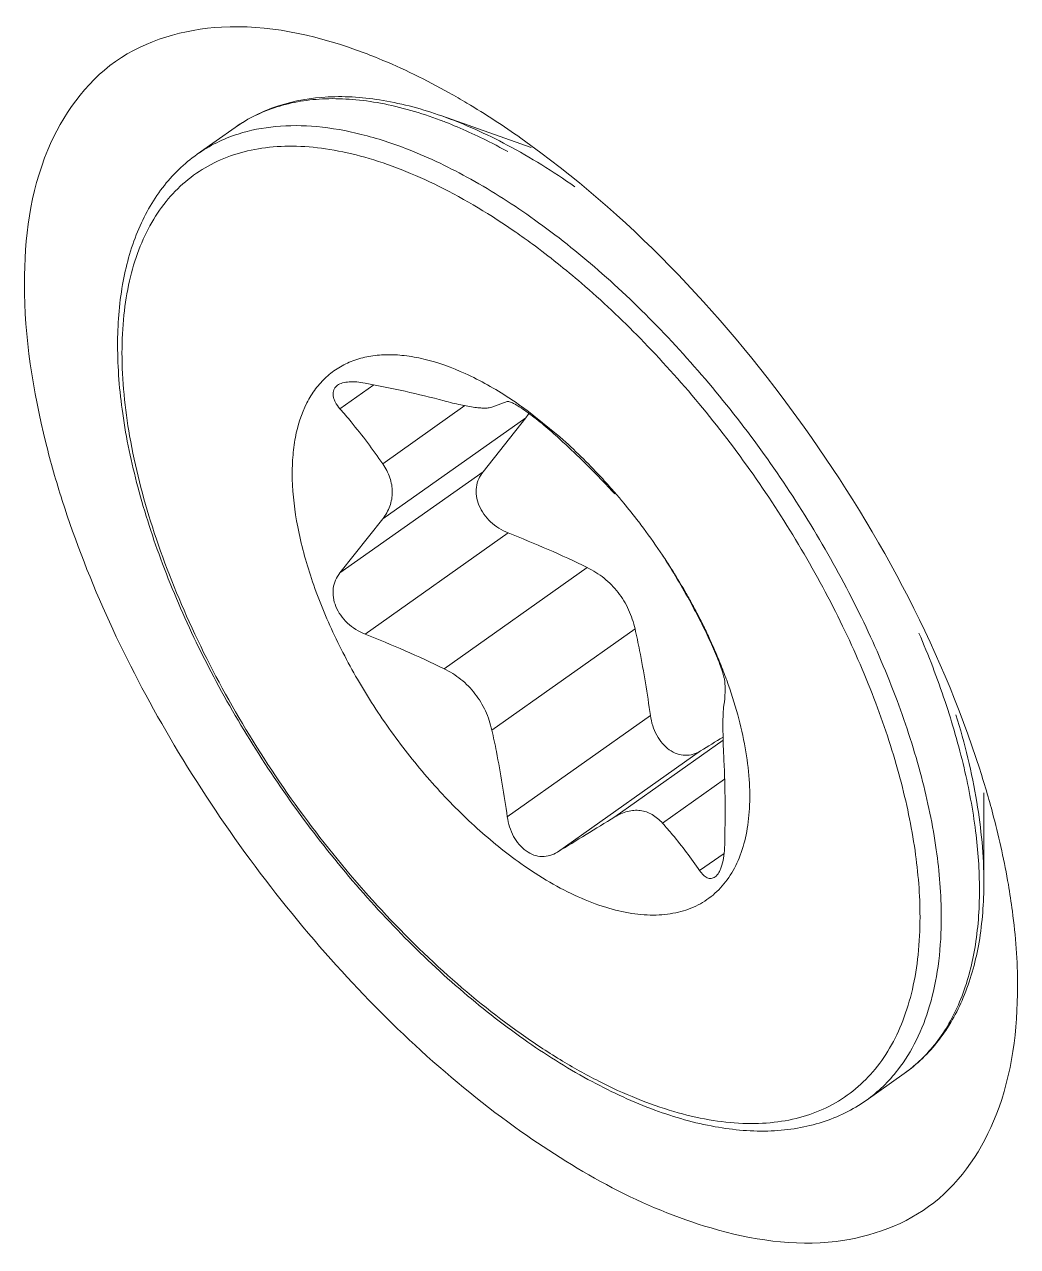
# Model space of a CAD drawing. Header units: millimetres. Extents: x 1177 to 2514, y 93 to 1038.
# Drawn here: x 2219.45 to 2224.9, y 793.53 to 800.23 of the extents above; entities that cross this region are included whole.
import ezdxf

# ---------------------------------------------------------------- set-up
doc = ezdxf.new("R2010")
doc.units = ezdxf.units.MM
doc.header["$LTSCALE"] = 0.1
doc.layers.get('0').update_dxf_attribs({"lineweight": 13})

msp = doc.modelspace()

# ---------------------------------------------------------------- linework, layer by layer
for p, q in [((2222.2297, 799.5566), (2221.7398, 799.7298)), ((2222.2297, 799.5566), (2221.7398, 799.7298)), ((2220.3986, 799.5194), (2220.6077, 799.6673)), ((2220.3986, 799.5194), (2220.6077, 799.6673)), ((2221.3671, 798.2556), (2221.1816, 798.1245)), ((2221.3671, 798.2556), (2221.1816, 798.1245)), ((2222.0988, 798.1642), (2222.0144, 798.1337)), ((2222.0988, 798.1642), (2222.0144, 798.1337)), ((2221.4158, 797.8226), (2221.8668, 798.1415)), ((2221.4158, 797.8226), (2221.8668, 798.1415)), ((2222.3786, 797.9775), (2222.2057, 798.1162)), ((2222.3786, 797.9775), (2222.2057, 798.1162)), ((2222.2006, 798.075), (2221.4158, 797.5201)), ((2222.2006, 798.075), (2221.4158, 797.5201)), ((2222.2006, 798.075), (2221.9664, 797.7791)), ((2222.2006, 798.075), (2221.9664, 797.7791)), ((2221.1816, 797.2242), (2221.9664, 797.7791)), ((2221.1816, 797.2242), (2221.9664, 797.7791)), ((2221.4158, 797.5201), (2221.1816, 797.2242)), ((2221.4158, 797.5201), (2221.1816, 797.2242)), ((2222.1038, 797.4439), (2221.3191, 796.889)), ((2222.1038, 797.4439), (2221.3191, 796.889)), ((2221.7525, 796.6988), (2222.5373, 797.2538)), ((2221.7525, 796.6988), (2222.5373, 797.2538)), ((2222.7992, 796.9173), (2222.0144, 796.3624)), ((2222.7992, 796.9173), (2222.0144, 796.3624)), ((2222.0988, 795.8875), (2222.8836, 796.4424)), ((2222.0988, 795.8875), (2222.8836, 796.4424)), ((2222.6878, 795.8862), (2223.2824, 796.3066)), ((2222.6878, 795.8862), (2223.2824, 796.3066)), ((2223.1584, 796.2481), (2222.3736, 795.6932)), ((2223.1584, 796.2481), (2222.3736, 795.6932)), ((2223.2903, 796.093), (2222.9498, 795.8522)), ((2223.2903, 796.093), (2222.9498, 795.8522)), ((2224.7117, 795.527), (2224.7117, 796.0193)), ((2224.7117, 795.527), (2224.7117, 796.0193)), ((2223.1533, 795.592), (2223.287, 795.6865)), ((2223.1533, 795.592), (2223.287, 795.6865)), ((2224.0662, 794.3326), (2224.2754, 794.4805)), ((2224.0662, 794.3326), (2224.2754, 794.4805))]:
    msp.add_line(p, q)
for centre, radius, start, end in [((2220.9042, 797.494), 2.3623, 68.7676, 69.50024), ((2220.9042, 797.494), 2.3623, 68.7676, 69.50024), ((2219.1394, 794.9047), 5.1578, 44.33724, 49.26342), ((2219.1394, 794.9047), 5.1578, 44.33724, 49.26342), ((2220.8884, 796.3212), 2.2264, 54.72969, 56.78791), ((2220.8884, 796.3212), 2.2264, 54.72969, 56.78791), ((2220.825, 796.2313), 2.3364, 53.77693, 54.73251), ((2220.825, 796.2313), 2.3364, 53.77693, 54.73251), ((2221.9699, 798.2509), 0.2901, 322.66885, 328.49543), ((2221.9699, 798.2509), 0.2901, 322.66885, 328.49543), ((2220.5113, 795.8369), 2.8406, 48.17323, 48.90154), ((2220.5113, 795.8369), 2.8406, 48.17323, 48.90154), ((2220.0873, 795.4167), 3.438, 39.6176, 40.76571), ((2220.0873, 795.4167), 3.438, 39.6176, 40.76571), ((2220.0377, 795.3758), 3.5023, 37.45492, 39.61448), ((2220.0377, 795.3758), 3.5023, 37.45492, 39.61448), ((2220.0215, 795.3633), 3.5228, 36.72752, 37.45589), ((2220.0215, 795.3633), 3.5228, 36.72752, 37.45589), ((2220.0033, 795.3498), 3.5454, 33.7779, 36.7266), ((2220.0033, 795.3498), 3.5454, 33.7779, 36.7266), ((2220.0201, 795.3609), 3.5253, 32.4194, 33.77958), ((2220.0201, 795.3609), 3.5253, 32.4194, 33.77958), ((2220.0774, 795.3969), 3.4577, 30.01626, 32.42506), ((2220.0774, 795.3969), 3.4577, 30.01626, 32.42506), ((2220.1348, 795.4301), 3.3913, 28.78759, 30.01566), ((2220.1348, 795.4301), 3.3913, 28.78759, 30.01566), ((2220.2241, 795.4788), 3.2896, 26.94291, 28.79418), ((2220.2241, 795.4788), 3.2896, 26.94291, 28.79418), ((2220.2992, 795.517), 3.2054, 26.19395, 26.94096), ((2220.2992, 795.517), 3.2054, 26.19395, 26.94096), ((2220.3778, 795.5554), 3.1179, 24.7155, 26.19873), ((2220.3778, 795.5554), 3.1179, 24.7155, 26.19873), ((2220.5185, 795.6192), 2.9634, 22.33544, 24.7326), ((2220.5185, 795.6192), 2.9634, 22.33544, 24.7326), ((2220.701, 795.6936), 2.7663, 20.21579, 22.34684), ((2220.701, 795.6936), 2.7663, 20.21579, 22.34684), ((2220.7908, 795.727), 2.6705, 19.90223, 20.20955), ((2220.7908, 795.727), 2.6705, 19.90223, 20.20955), ((2258.3073, 739.4562), 66.789, 121.628923, 121.753712), ((2258.3073, 739.4562), 66.789, 121.628923, 121.753712), ((2219.7665, 794.5726), 5.1686, 16.18093, 17.74244), ((2219.7665, 794.5726), 5.1686, 16.18093, 17.74244), ((2249.9876, 751.0969), 52.4534, 121.36299, 121.76583), ((2249.9876, 751.0969), 52.4534, 121.36299, 121.76583), ((2222.4642, 795.4857), 2.2233, 359.4516, 0.00093), ((2222.4642, 795.4857), 2.2233, 359.4516, 0.00093), ((2222.5052, 795.527), 2.2064, 359.4516, 0.00093), ((2222.5052, 795.527), 2.2064, 359.4516, 0.00093), ((2222.2657, 795.3378), 2.2126, 359.18782, 0.00203), ((2222.2657, 795.3378), 2.2126, 359.18782, 0.00203)]:
    msp.add_arc(centre, radius, start, end)
for points, knots in [([(2219.4517, 798.8097), (2219.4517, 799.0579), (2219.5072, 799.5187), (2219.9097, 800.0869), (2220.5795, 800.2771), (2221.0324, 800.1759), (2221.2666, 800.093)], [0, 0, 0, 0, 0.27468, 0.500051, 0.725168, 1, 1, 1, 1]), ([(2219.4517, 798.8097), (2219.4517, 799.0579), (2219.5072, 799.5187), (2219.9097, 800.0869), (2220.5795, 800.2771), (2221.0324, 800.1759), (2221.2666, 800.093)], [0, 0, 0, 0, 0.27468, 0.500051, 0.725168, 1, 1, 1, 1]), ([(2221.2666, 800.093), (2221.3089, 800.078), (2221.485, 800.0107), (2221.6547, 799.9271), (2221.7799, 799.8569)], [0, 0, 0, 0, 0.238233, 1, 1, 1, 1]), ([(2221.2666, 800.093), (2221.3089, 800.078), (2221.485, 800.0107), (2221.6547, 799.9271), (2221.7799, 799.8569)], [0, 0, 0, 0, 0.238233, 1, 1, 1, 1]), ([(2220.6077, 799.6673), (2220.6435, 799.6926), (2220.7196, 799.738), (2220.8873, 799.8063), (2221.1244, 799.8463), (2221.4297, 799.8231), (2221.6351, 799.7668), (2221.7398, 799.7298)], [0, 0, 0, 0, 0.11172, 0.224764, 0.460277, 0.716637, 1, 1, 1, 1]), ([(2220.6077, 799.6673), (2220.6435, 799.6926), (2220.7196, 799.738), (2220.8873, 799.8063), (2221.1244, 799.8463), (2221.4297, 799.8231), (2221.6351, 799.7668), (2221.7398, 799.7298)], [0, 0, 0, 0, 0.11172, 0.224764, 0.460277, 0.716637, 1, 1, 1, 1]), ([(2221.7799, 799.8569), (2221.8128, 799.8385), (2221.9474, 799.7605), (2222.0777, 799.6752), (2222.1738, 799.6072)], [0, 0, 0, 0, 0.242797, 1, 1, 1, 1]), ([(2221.7799, 799.8569), (2221.8128, 799.8385), (2221.9474, 799.7605), (2222.0777, 799.6752), (2222.1738, 799.6072)], [0, 0, 0, 0, 0.242797, 1, 1, 1, 1]), ([(2221.7315, 799.7067), (2221.6253, 799.7464), (2221.4656, 799.7934), (2221.2531, 799.8227), (2221.1055, 799.8269), (2220.9661, 799.8136), (2220.8357, 799.783), (2220.7153, 799.735), (2220.642, 799.6915), (2220.6077, 799.6673)], [0, 0, 0, 0, 0.290876, 0.424091, 0.549759, 0.66878, 0.782404, 0.892197, 1, 1, 1, 1]), ([(2221.7315, 799.7067), (2221.6253, 799.7464), (2221.4656, 799.7934), (2221.2531, 799.8227), (2221.1055, 799.8269), (2220.9661, 799.8136), (2220.8357, 799.783), (2220.7153, 799.735), (2220.642, 799.6915), (2220.6077, 799.6673)], [0, 0, 0, 0, 0.290876, 0.424091, 0.549759, 0.66878, 0.782404, 0.892197, 1, 1, 1, 1]), ([(2221.7398, 799.7298), (2221.8634, 799.6861), (2222.1157, 799.5714), (2222.3502, 799.4248), (2222.4689, 799.3417)], [0, 0, 0, 0, 0.474941, 1, 1, 1, 1]), ([(2221.7398, 799.7298), (2221.8634, 799.6861), (2222.1157, 799.5714), (2222.3502, 799.4248), (2222.4689, 799.3417)], [0, 0, 0, 0, 0.474941, 1, 1, 1, 1]), ([(2220.6231, 799.6306), (2220.6895, 799.6518), (2220.8332, 799.6796), (2221.062, 799.6771), (2221.3073, 799.6329), (2221.4722, 799.5787), (2221.5564, 799.5458)], [0, 0, 0, 0, 0.218999, 0.456051, 0.715639, 1, 1, 1, 1]), ([(2220.6231, 799.6306), (2220.6895, 799.6518), (2220.8332, 799.6796), (2221.062, 799.6771), (2221.3073, 799.6329), (2221.4722, 799.5787), (2221.5564, 799.5458)], [0, 0, 0, 0, 0.218999, 0.456051, 0.715639, 1, 1, 1, 1]), ([(2222.1018, 799.5342), (2222.0732, 799.5501), (2221.9619, 799.6095), (2221.8468, 799.6621), (2221.7597, 799.6959)], [0, 0, 0, 0, 0.259433, 1, 1, 1, 1]), ([(2222.1018, 799.5342), (2222.0732, 799.5501), (2221.9619, 799.6095), (2221.8468, 799.6621), (2221.7597, 799.6959)], [0, 0, 0, 0, 0.259433, 1, 1, 1, 1]), ([(2219.9864, 798.4316), (2219.9864, 798.5001), (2219.9926, 798.6325), (2220.0228, 798.8221), (2220.0736, 798.9938), (2220.1447, 799.1459), (2220.2356, 799.2769), (2220.3456, 799.3851), (2220.4736, 799.4689), (2220.6178, 799.5276), (2220.7765, 799.5605), (2220.948, 799.5676), (2221.1306, 799.5492), (2221.3226, 799.5056), (2221.5225, 799.4374), (2221.8051, 799.3107), (2222.0105, 799.186), (2222.1453, 799.0925)], [0, 0, 0, 0, 0.068691, 0.13262, 0.192075, 0.247668, 0.300282, 0.351078, 0.401416, 0.45271, 0.506263, 0.563146, 0.624139, 0.689741, 0.760191, 0.835521, 1, 1, 1, 1]), ([(2219.9864, 798.4316), (2219.9864, 798.5001), (2219.9926, 798.6325), (2220.0228, 798.8221), (2220.0736, 798.9938), (2220.1447, 799.1459), (2220.2356, 799.2769), (2220.3456, 799.3851), (2220.4736, 799.4689), (2220.6178, 799.5276), (2220.7765, 799.5605), (2220.948, 799.5676), (2221.1306, 799.5492), (2221.3226, 799.5056), (2221.5225, 799.4374), (2221.8051, 799.3107), (2222.0105, 799.186), (2222.1453, 799.0925)], [0, 0, 0, 0, 0.068691, 0.13262, 0.192075, 0.247668, 0.300282, 0.351078, 0.401416, 0.45271, 0.506263, 0.563146, 0.624139, 0.689741, 0.760191, 0.835521, 1, 1, 1, 1]), ([(2220.3986, 799.5194), (2220.4325, 799.5433), (2220.5048, 799.5864), (2220.5829, 799.6177), (2220.6231, 799.6306)], [0, 0, 0, 0, 0.49553, 1, 1, 1, 1]), ([(2220.3986, 799.5194), (2220.4325, 799.5433), (2220.5048, 799.5864), (2220.5829, 799.6177), (2220.6231, 799.6306)], [0, 0, 0, 0, 0.49553, 1, 1, 1, 1]), ([(2222.1738, 799.6072), (2222.7592, 799.1934), (2223.7691, 798.1275), (2224.4683, 796.8385), (2224.6893, 796.1477)], [0, 0, 0, 0, 0.497077, 1, 1, 1, 1]), ([(2222.1738, 799.6072), (2222.7592, 799.1934), (2223.7691, 798.1275), (2224.4683, 796.8385), (2224.6893, 796.1477)], [0, 0, 0, 0, 0.497077, 1, 1, 1, 1]), ([(2219.9623, 798.4728), (2219.9623, 798.584), (2219.9777, 798.7963), (2220.0575, 799.0919), (2220.1743, 799.3022), (2220.2946, 799.4375), (2220.3628, 799.4941), (2220.3986, 799.5194)], [0, 0, 0, 0, 0.283363, 0.539723, 0.775236, 0.88828, 1, 1, 1, 1]), ([(2219.9623, 798.4728), (2219.9623, 798.584), (2219.9777, 798.7963), (2220.0575, 799.0919), (2220.1743, 799.3022), (2220.2946, 799.4375), (2220.3628, 799.4941), (2220.3986, 799.5194)], [0, 0, 0, 0, 0.283363, 0.539723, 0.775236, 0.88828, 1, 1, 1, 1]), ([(2221.5564, 799.5458), (2221.6739, 799.4998), (2221.9127, 799.3842), (2222.1357, 799.241), (2222.2482, 799.1607)], [0, 0, 0, 0, 0.477167, 1, 1, 1, 1]), ([(2221.5564, 799.5458), (2221.6739, 799.4998), (2221.9127, 799.3842), (2222.1357, 799.241), (2222.2482, 799.1607)], [0, 0, 0, 0, 0.477167, 1, 1, 1, 1]), ([(2222.2482, 799.1607), (2222.3692, 799.0743), (2222.6085, 798.8834), (2222.8296, 798.6718), (2222.9384, 798.5588)], [0, 0, 0, 0, 0.486555, 1, 1, 1, 1]), ([(2222.2482, 799.1607), (2222.3692, 799.0743), (2222.6085, 798.8834), (2222.8296, 798.6718), (2222.9384, 798.5588)], [0, 0, 0, 0, 0.486555, 1, 1, 1, 1]), ([(2222.1453, 799.0925), (2222.1757, 799.0714), (2222.2993, 798.9829), (2222.4181, 798.8878), (2222.5053, 798.8128)], [0, 0, 0, 0, 0.243457, 1, 1, 1, 1]), ([(2222.1453, 799.0925), (2222.1757, 799.0714), (2222.2993, 798.9829), (2222.4181, 798.8878), (2222.5053, 798.8128)], [0, 0, 0, 0, 0.243457, 1, 1, 1, 1]), ([(2219.6588, 797.6218), (2219.6254, 797.7259), (2219.515, 798.113), (2219.4517, 798.5163), (2219.4517, 798.8097)], [0, 0, 0, 0, 0.271553, 1, 1, 1, 1]), ([(2219.6588, 797.6218), (2219.6254, 797.7259), (2219.515, 798.113), (2219.4517, 798.5163), (2219.4517, 798.8097)], [0, 0, 0, 0, 0.271553, 1, 1, 1, 1]), ([(2222.8285, 798.5094), (2222.9404, 798.3952), (2223.1564, 798.1549), (2223.4513, 797.7687), (2223.7148, 797.3608), (2223.9405, 796.9413), (2224.1228, 796.5205), (2224.2572, 796.1086), (2224.3405, 795.7157), (2224.3616, 795.4596), (2224.3616, 795.3379)], [0, 0, 0, 0, 0.133301, 0.269057, 0.404732, 0.537791, 0.665818, 0.786638, 0.898451, 1, 1, 1, 1]), ([(2222.8285, 798.5094), (2222.9404, 798.3952), (2223.1564, 798.1549), (2223.4513, 797.7687), (2223.7148, 797.3608), (2223.9405, 796.9413), (2224.1228, 796.5205), (2224.2572, 796.1086), (2224.3405, 795.7157), (2224.3616, 795.4596), (2224.3616, 795.3379)], [0, 0, 0, 0, 0.133301, 0.269057, 0.404732, 0.537791, 0.665818, 0.786638, 0.898451, 1, 1, 1, 1]), ([(2222.9384, 798.5588), (2223.0511, 798.4418), (2223.2686, 798.1961), (2223.5652, 797.8024), (2223.83, 797.3877), (2224.0564, 796.962), (2224.2391, 796.5355), (2224.3738, 796.1183), (2224.4572, 795.7205), (2224.4783, 795.4612), (2224.4783, 795.3378)], [0, 0, 0, 0, 0.13373, 0.269667, 0.405332, 0.538258, 0.666097, 0.786739, 0.898442, 1, 1, 1, 1]), ([(2222.9384, 798.5588), (2223.0511, 798.4418), (2223.2686, 798.1961), (2223.5652, 797.8024), (2223.83, 797.3877), (2224.0564, 796.962), (2224.2391, 796.5355), (2224.3738, 796.1183), (2224.4572, 795.7205), (2224.4783, 795.4612), (2224.4783, 795.3378)], [0, 0, 0, 0, 0.13373, 0.269667, 0.405332, 0.538258, 0.666097, 0.786739, 0.898442, 1, 1, 1, 1]), ([(2224.0662, 794.3326), (2224.0297, 794.3068), (2223.9521, 794.2606), (2223.8252, 794.2095), (2223.6888, 794.1768), (2223.4917, 794.1568), (2223.2251, 794.1798), (2222.8938, 794.2749), (2222.5494, 794.4337), (2222.1987, 794.6519), (2221.8492, 794.9244), (2221.5085, 795.2446), (2221.1849, 795.605), (2220.8859, 795.9968), (2220.6187, 796.4107), (2220.39, 796.8365), (2220.2051, 797.2642), (2220.0686, 797.6837), (2219.9837, 798.0853), (2219.9623, 798.3476), (2219.9623, 798.4728)], [0, 0, 0, 0, 0.020397, 0.041045, 0.062241, 0.084226, 0.131243, 0.183331, 0.240923, 0.303859, 0.371524, 0.44298, 0.517062, 0.592464, 0.667813, 0.74174, 0.812946, 0.880281, 0.942827, 1, 1, 1, 1]), ([(2224.0662, 794.3326), (2224.0297, 794.3068), (2223.9521, 794.2606), (2223.8252, 794.2095), (2223.6888, 794.1768), (2223.4917, 794.1568), (2223.2251, 794.1798), (2222.8938, 794.2749), (2222.5494, 794.4337), (2222.1987, 794.6519), (2221.8492, 794.9244), (2221.5085, 795.2446), (2221.1849, 795.605), (2220.8859, 795.9968), (2220.6187, 796.4107), (2220.39, 796.8365), (2220.2051, 797.2642), (2220.0686, 797.6837), (2219.9837, 798.0853), (2219.9623, 798.3476), (2219.9623, 798.4728)], [0, 0, 0, 0, 0.020397, 0.041045, 0.062241, 0.084226, 0.131243, 0.183331, 0.240923, 0.303859, 0.371524, 0.44298, 0.517062, 0.592464, 0.667813, 0.74174, 0.812946, 0.880281, 0.942827, 1, 1, 1, 1]), ([(2224.3616, 795.3379), (2224.3616, 795.2688), (2224.3553, 795.1354), (2224.3246, 794.9444), (2224.273, 794.7716), (2224.2007, 794.6187), (2224.1083, 794.4875), (2223.9965, 794.3795), (2223.8665, 794.2962), (2223.72, 794.2387), (2223.5589, 794.2074), (2223.385, 794.2023), (2223.2, 794.2232), (2223.0055, 794.2696), (2222.8032, 794.341), (2222.5952, 794.4367), (2222.3831, 794.5558), (2222.0914, 794.7484), (2221.7315, 795.0412), (2221.3251, 795.4538), (2220.9503, 795.92), (2220.6212, 796.4223), (2220.3501, 796.9417), (2220.1472, 797.4589), (2220.0198, 797.9545), (2219.9864, 798.2788), (2219.9864, 798.4316)], [0, 0, 0, 0, 0.027667, 0.0534, 0.077319, 0.099676, 0.120837, 0.141282, 0.16157, 0.182278, 0.203938, 0.226978, 0.25171, 0.278327, 0.306919, 0.33749, 0.369975, 0.404252, 0.477438, 0.555347, 0.635866, 0.716701, 0.795531, 0.87018, 0.938782, 1, 1, 1, 1]), ([(2224.3616, 795.3379), (2224.3616, 795.2688), (2224.3553, 795.1354), (2224.3246, 794.9444), (2224.273, 794.7716), (2224.2007, 794.6187), (2224.1083, 794.4875), (2223.9965, 794.3795), (2223.8665, 794.2962), (2223.72, 794.2387), (2223.5589, 794.2074), (2223.385, 794.2023), (2223.2, 794.2232), (2223.0055, 794.2696), (2222.8032, 794.341), (2222.5952, 794.4367), (2222.3831, 794.5558), (2222.0914, 794.7484), (2221.7315, 795.0412), (2221.3251, 795.4538), (2220.9503, 795.92), (2220.6212, 796.4223), (2220.3501, 796.9417), (2220.1472, 797.4589), (2220.0198, 797.9545), (2219.9864, 798.2788), (2219.9864, 798.4316)], [0, 0, 0, 0, 0.027667, 0.0534, 0.077319, 0.099676, 0.120837, 0.141282, 0.16157, 0.182278, 0.203938, 0.226978, 0.25171, 0.278327, 0.306919, 0.33749, 0.369975, 0.404252, 0.477438, 0.555347, 0.635866, 0.716701, 0.795531, 0.87018, 0.938782, 1, 1, 1, 1]), ([(2222.1079, 798.1839), (2222.0316, 798.2339), (2221.8817, 798.319), (2221.6851, 798.3908), (2221.5369, 798.4178), (2221.4353, 798.4231), (2221.3403, 798.4139), (2221.2528, 798.3901), (2221.1738, 798.352), (2221.1043, 798.2997), (2221.0452, 798.2341), (2220.9789, 798.1265), (2220.9385, 797.9968), (2220.9207, 797.8547), (2220.9176, 797.6902), (2220.9453, 797.466), (2221.0219, 797.1847), (2221.14, 796.8925), (2221.2955, 796.6), (2221.4828, 796.3177), (2221.6951, 796.0559), (2221.9246, 795.8241), (2222.09, 795.6899), (2222.174, 795.6305)], [0, 0, 0, 0, 0.064971, 0.122253, 0.148036, 0.172034, 0.194484, 0.215738, 0.236256, 0.256576, 0.27726, 0.298829, 0.346105, 0.372451, 0.400735, 0.463065, 0.53255, 0.607826, 0.687053, 0.768102, 0.848727, 0.926705, 1, 1, 1, 1]), ([(2222.1079, 798.1839), (2222.0316, 798.2339), (2221.8817, 798.319), (2221.6851, 798.3908), (2221.5369, 798.4178), (2221.4353, 798.4231), (2221.3403, 798.4139), (2221.2528, 798.3901), (2221.1738, 798.352), (2221.1043, 798.2997), (2221.0452, 798.2341), (2220.9789, 798.1265), (2220.9385, 797.9968), (2220.9207, 797.8547), (2220.9176, 797.6902), (2220.9453, 797.466), (2221.0219, 797.1847), (2221.14, 796.8925), (2221.2955, 796.6), (2221.4828, 796.3177), (2221.6951, 796.0559), (2221.9246, 795.8241), (2222.09, 795.6899), (2222.174, 795.6305)], [0, 0, 0, 0, 0.064971, 0.122253, 0.148036, 0.172034, 0.194484, 0.215738, 0.236256, 0.256576, 0.27726, 0.298829, 0.346105, 0.372451, 0.400735, 0.463065, 0.53255, 0.607826, 0.687053, 0.768102, 0.848727, 0.926705, 1, 1, 1, 1]), ([(2221.168, 798.2529), (2221.1635, 798.2497), (2221.1556, 798.2426), (2221.1472, 798.2291), (2221.1431, 798.2137), (2221.1433, 798.197), (2221.1476, 798.1793), (2221.1588, 798.1538), (2221.1717, 798.136), (2221.1816, 798.1245)], [0, 0, 0, 0, 0.110855, 0.215586, 0.320689, 0.432235, 0.554543, 0.689895, 1, 1, 1, 1]), ([(2221.168, 798.2529), (2221.1635, 798.2497), (2221.1556, 798.2426), (2221.1472, 798.2291), (2221.1431, 798.2137), (2221.1433, 798.197), (2221.1476, 798.1793), (2221.1588, 798.1538), (2221.1717, 798.136), (2221.1816, 798.1245)], [0, 0, 0, 0, 0.110855, 0.215586, 0.320689, 0.432235, 0.554543, 0.689895, 1, 1, 1, 1]), ([(2221.3191, 798.2653), (2221.3039, 798.2682), (2221.2747, 798.2724), (2221.233, 798.2732), (2221.197, 798.2677), (2221.1762, 798.2587), (2221.168, 798.2529)], [0, 0, 0, 0, 0.299606, 0.570155, 0.803995, 1, 1, 1, 1]), ([(2221.3191, 798.2653), (2221.3039, 798.2682), (2221.2747, 798.2724), (2221.233, 798.2732), (2221.197, 798.2677), (2221.1762, 798.2587), (2221.168, 798.2529)], [0, 0, 0, 0, 0.299606, 0.570155, 0.803995, 1, 1, 1, 1]), ([(2221.7525, 798.1677), (2221.6815, 798.1868), (2221.5375, 798.2216), (2221.3923, 798.2513), (2221.3191, 798.2653)], [0, 0, 0, 0, 0.496183, 1, 1, 1, 1]), ([(2221.7525, 798.1677), (2221.6815, 798.1868), (2221.5375, 798.2216), (2221.3923, 798.2513), (2221.3191, 798.2653)], [0, 0, 0, 0, 0.496183, 1, 1, 1, 1]), ([(2222.0144, 798.1337), (2222.0097, 798.1317), (2221.9979, 798.1289), (2221.9773, 798.1276), (2221.9513, 798.1287), (2221.9062, 798.1335), (2221.839, 798.1458), (2221.7829, 798.1595), (2221.7525, 798.1677)], [0, 0, 0, 0, 0.057755, 0.134498, 0.232002, 0.350625, 0.645397, 1, 1, 1, 1]), ([(2222.0144, 798.1337), (2222.0097, 798.1317), (2221.9979, 798.1289), (2221.9773, 798.1276), (2221.9513, 798.1287), (2221.9062, 798.1335), (2221.839, 798.1458), (2221.7829, 798.1595), (2221.7525, 798.1677)], [0, 0, 0, 0, 0.057755, 0.134498, 0.232002, 0.350625, 0.645397, 1, 1, 1, 1]), ([(2222.2025, 798.1098), (2222.1901, 798.1186), (2222.1676, 798.1337), (2222.1404, 798.1499), (2222.1224, 798.1586), (2222.1125, 798.1625), (2222.1049, 798.1644), (2222.1004, 798.1646), (2222.0988, 798.1642)], [0, 0, 0, 0, 0.385223, 0.686099, 0.800606, 0.890472, 0.956182, 1, 1, 1, 1]), ([(2222.2025, 798.1098), (2222.1901, 798.1186), (2222.1676, 798.1337), (2222.1404, 798.1499), (2222.1224, 798.1586), (2222.1125, 798.1625), (2222.1049, 798.1644), (2222.1004, 798.1646), (2222.0988, 798.1642)], [0, 0, 0, 0, 0.385223, 0.686099, 0.800606, 0.890472, 0.956182, 1, 1, 1, 1]), ([(2221.1816, 798.1245), (2221.2022, 798.1006), (2221.2843, 798.0032), (2221.3619, 797.9018), (2221.4158, 797.8226)], [0, 0, 0, 0, 0.247438, 1, 1, 1, 1]), ([(2221.1816, 798.1245), (2221.2022, 798.1006), (2221.2843, 798.0032), (2221.3619, 797.9018), (2221.4158, 797.8226)], [0, 0, 0, 0, 0.247438, 1, 1, 1, 1]), ([(2222.3736, 797.9698), (2222.3461, 797.9949), (2222.2905, 798.0433), (2222.2323, 798.0887), (2222.2025, 798.1098)], [0, 0, 0, 0, 0.504225, 1, 1, 1, 1]), ([(2222.3736, 797.9698), (2222.3461, 797.9949), (2222.2905, 798.0433), (2222.2323, 798.0887), (2222.2025, 798.1098)], [0, 0, 0, 0, 0.504225, 1, 1, 1, 1]), ([(2222.6878, 797.6575), (2222.6629, 797.6851), (2222.562, 797.7931), (2222.4553, 797.8954), (2222.3736, 797.9698)], [0, 0, 0, 0, 0.25181, 1, 1, 1, 1]), ([(2222.6878, 797.6575), (2222.6629, 797.6851), (2222.562, 797.7931), (2222.4553, 797.8954), (2222.3736, 797.9698)], [0, 0, 0, 0, 0.25181, 1, 1, 1, 1]), ([(2222.6913, 797.6616), (2222.6686, 797.6879), (2222.5781, 797.7897), (2222.4812, 797.8859), (2222.4056, 797.9536)], [0, 0, 0, 0, 0.254991, 1, 1, 1, 1]), ([(2222.6913, 797.6616), (2222.6686, 797.6879), (2222.5781, 797.7897), (2222.4812, 797.8859), (2222.4056, 797.9536)], [0, 0, 0, 0, 0.254991, 1, 1, 1, 1]), ([(2221.4158, 797.8226), (2221.4318, 797.7989), (2221.4582, 797.7497), (2221.4735, 797.6682), (2221.4588, 797.5883), (2221.4321, 797.5415), (2221.4158, 797.5201)], [0, 0, 0, 0, 0.264079, 0.510377, 0.751355, 1, 1, 1, 1]), ([(2221.4158, 797.8226), (2221.4318, 797.7989), (2221.4582, 797.7497), (2221.4735, 797.6682), (2221.4588, 797.5883), (2221.4321, 797.5415), (2221.4158, 797.5201)], [0, 0, 0, 0, 0.264079, 0.510377, 0.751355, 1, 1, 1, 1]), ([(2221.9664, 797.7791), (2221.9567, 797.7672), (2221.9402, 797.7403), (2221.9273, 797.694), (2221.9279, 797.644), (2221.9421, 797.5935), (2221.969, 797.5455), (2222.0189, 797.4889), (2222.0686, 797.4579), (2222.1038, 797.4439)], [0, 0, 0, 0, 0.110057, 0.22212, 0.339197, 0.463156, 0.59368, 0.728683, 1, 1, 1, 1]), ([(2221.9664, 797.7791), (2221.9567, 797.7672), (2221.9402, 797.7403), (2221.9273, 797.694), (2221.9279, 797.644), (2221.9421, 797.5935), (2221.969, 797.5455), (2222.0189, 797.4889), (2222.0686, 797.4579), (2222.1038, 797.4439)], [0, 0, 0, 0, 0.110057, 0.22212, 0.339197, 0.463156, 0.59368, 0.728683, 1, 1, 1, 1]), ([(2223.2159, 793.6329), (2222.842, 793.7424), (2222.0755, 794.1682), (2221.0758, 795.0991), (2220.2214, 796.2754), (2219.8038, 797.1683), (2219.6588, 797.6218)], [0, 0, 0, 0, 0.212309, 0.467711, 0.740553, 1, 1, 1, 1]), ([(2223.2159, 793.6329), (2222.842, 793.7424), (2222.0755, 794.1682), (2221.0758, 795.0991), (2220.2214, 796.2754), (2219.8038, 797.1683), (2219.6588, 797.6218)], [0, 0, 0, 0, 0.212309, 0.467711, 0.740553, 1, 1, 1, 1]), ([(2222.1038, 797.4439), (2222.1774, 797.4147), (2222.3232, 797.3544), (2222.4667, 797.2885), (2222.5373, 797.2538)], [0, 0, 0, 0, 0.501557, 1, 1, 1, 1]), ([(2222.1038, 797.4439), (2222.1774, 797.4147), (2222.3232, 797.3544), (2222.4667, 797.2885), (2222.5373, 797.2538)], [0, 0, 0, 0, 0.501557, 1, 1, 1, 1]), ([(2223.1533, 796.9683), (2223.1379, 796.9982), (2223.0746, 797.1183), (2223.0059, 797.2357), (2222.9498, 797.321)], [0, 0, 0, 0, 0.247844, 1, 1, 1, 1]), ([(2223.1533, 796.9683), (2223.1379, 796.9982), (2223.0746, 797.1183), (2223.0059, 797.2357), (2222.9498, 797.321)], [0, 0, 0, 0, 0.247844, 1, 1, 1, 1]), ([(2221.1816, 797.2242), (2221.1719, 797.2122), (2221.1554, 797.1854), (2221.1425, 797.1391), (2221.1431, 797.0891), (2221.1573, 797.0385), (2221.1842, 796.9906), (2221.2341, 796.934), (2221.2838, 796.903), (2221.3191, 796.889)], [0, 0, 0, 0, 0.110068, 0.222131, 0.339198, 0.463146, 0.593666, 0.728661, 1, 1, 1, 1]), ([(2221.1816, 797.2242), (2221.1719, 797.2122), (2221.1554, 797.1854), (2221.1425, 797.1391), (2221.1431, 797.0891), (2221.1573, 797.0385), (2221.1842, 796.9906), (2221.2341, 796.934), (2221.2838, 796.903), (2221.3191, 796.889)], [0, 0, 0, 0, 0.110068, 0.222131, 0.339198, 0.463146, 0.593666, 0.728661, 1, 1, 1, 1]), ([(2222.7992, 796.9173), (2222.7911, 796.9533), (2222.7677, 797.0241), (2222.7102, 797.1198), (2222.6321, 797.1986), (2222.5698, 797.2377), (2222.5373, 797.2538)], [0, 0, 0, 0, 0.251581, 0.503216, 0.753149, 1, 1, 1, 1]), ([(2222.7992, 796.9173), (2222.7911, 796.9533), (2222.7677, 797.0241), (2222.7102, 797.1198), (2222.6321, 797.1986), (2222.5698, 797.2377), (2222.5373, 797.2538)], [0, 0, 0, 0, 0.251581, 0.503216, 0.753149, 1, 1, 1, 1]), ([(2223.2907, 796.6331), (2223.2901, 796.6398), (2223.2862, 796.6566), (2223.2774, 796.6864), (2223.2636, 796.7253), (2223.2456, 796.7712), (2223.2241, 796.8212), (2223.1937, 796.8878), (2223.1695, 796.9368), (2223.1533, 796.9683)], [0, 0, 0, 0, 0.05513, 0.14163, 0.257024, 0.395661, 0.548948, 0.706818, 1, 1, 1, 1]), ([(2223.2907, 796.6331), (2223.2901, 796.6398), (2223.2862, 796.6566), (2223.2774, 796.6864), (2223.2636, 796.7253), (2223.2456, 796.7712), (2223.2241, 796.8212), (2223.1937, 796.8878), (2223.1695, 796.9368), (2223.1533, 796.9683)], [0, 0, 0, 0, 0.05513, 0.14163, 0.257024, 0.395661, 0.548948, 0.706818, 1, 1, 1, 1]), ([(2221.3191, 796.889), (2221.3926, 796.8597), (2221.5384, 796.7994), (2221.6819, 796.7336), (2221.7525, 796.6988)], [0, 0, 0, 0, 0.501559, 1, 1, 1, 1]), ([(2221.3191, 796.889), (2221.3926, 796.8597), (2221.5384, 796.7994), (2221.6819, 796.7336), (2221.7525, 796.6988)], [0, 0, 0, 0, 0.501559, 1, 1, 1, 1]), ([(2222.7992, 796.9173), (2222.808, 796.8781), (2222.8411, 796.7208), (2222.8668, 796.5619), (2222.8836, 796.4424)], [0, 0, 0, 0, 0.249654, 1, 1, 1, 1]), ([(2222.7992, 796.9173), (2222.808, 796.8781), (2222.8411, 796.7208), (2222.8668, 796.5619), (2222.8836, 796.4424)], [0, 0, 0, 0, 0.249654, 1, 1, 1, 1]), ([(2224.6875, 795.4857), (2224.6875, 795.5937), (2224.6714, 795.8193), (2224.6067, 796.1657), (2224.5017, 796.5289), (2224.4084, 796.772), (2224.3558, 796.8949)], [0, 0, 0, 0, 0.222271, 0.464435, 0.724579, 1, 1, 1, 1]), ([(2224.6875, 795.4857), (2224.6875, 795.5937), (2224.6714, 795.8193), (2224.6067, 796.1657), (2224.5017, 796.5289), (2224.4084, 796.772), (2224.3558, 796.8949)], [0, 0, 0, 0, 0.222271, 0.464435, 0.724579, 1, 1, 1, 1]), ([(2221.7525, 796.6988), (2221.785, 796.6828), (2221.8473, 796.6436), (2221.9254, 796.5648), (2221.9829, 796.4692), (2222.0063, 796.3984), (2222.0144, 796.3624)], [0, 0, 0, 0, 0.246851, 0.496784, 0.748419, 1, 1, 1, 1]), ([(2221.7525, 796.6988), (2221.785, 796.6828), (2221.8473, 796.6436), (2221.9254, 796.5648), (2221.9829, 796.4692), (2222.0063, 796.3984), (2222.0144, 796.3624)], [0, 0, 0, 0, 0.246851, 0.496784, 0.748419, 1, 1, 1, 1]), ([(2222.174, 795.6305), (2222.2252, 795.5943), (2222.327, 795.5283), (2222.4824, 795.4475), (2222.6331, 795.3893), (2222.7769, 795.3548), (2222.9117, 795.3446), (2223.0356, 795.3593), (2223.1463, 795.3994), (2223.2412, 795.4646), (2223.318, 795.5533), (2223.3753, 795.6631), (2223.4127, 795.7917), (2223.4302, 795.9371), (2223.4277, 796.0972), (2223.4054, 796.2695), (2223.3636, 796.4513), (2223.3243, 796.5738), (2223.3018, 796.6361)], [0, 0, 0, 0, 0.078767, 0.152119, 0.219599, 0.281185, 0.337226, 0.388594, 0.436757, 0.483697, 0.531628, 0.582577, 0.638071, 0.699044, 0.765901, 0.838622, 0.916853, 1, 1, 1, 1]), ([(2222.174, 795.6305), (2222.2252, 795.5943), (2222.327, 795.5283), (2222.4824, 795.4475), (2222.6331, 795.3893), (2222.7769, 795.3548), (2222.9117, 795.3446), (2223.0356, 795.3593), (2223.1463, 795.3994), (2223.2412, 795.4646), (2223.318, 795.5533), (2223.3753, 795.6631), (2223.4127, 795.7917), (2223.4302, 795.9371), (2223.4277, 796.0972), (2223.4054, 796.2695), (2223.3636, 796.4513), (2223.3243, 796.5738), (2223.3018, 796.6361)], [0, 0, 0, 0, 0.078767, 0.152119, 0.219599, 0.281185, 0.337226, 0.388594, 0.436757, 0.483697, 0.531628, 0.582577, 0.638071, 0.699044, 0.765901, 0.838622, 0.916853, 1, 1, 1, 1]), ([(2223.2865, 796.4998), (2223.2902, 796.523), (2223.2944, 796.5676), (2223.2927, 796.6122), (2223.2907, 796.6331)], [0, 0, 0, 0, 0.528672, 1, 1, 1, 1]), ([(2223.2865, 796.4998), (2223.2902, 796.523), (2223.2944, 796.5676), (2223.2927, 796.6122), (2223.2907, 796.6331)], [0, 0, 0, 0, 0.528672, 1, 1, 1, 1]), ([(2223.2865, 796.1973), (2223.2847, 796.231), (2223.2822, 796.2938), (2223.2809, 796.3794), (2223.2815, 796.4399), (2223.2837, 796.4779), (2223.2854, 796.4931), (2223.2865, 796.4998)], [0, 0, 0, 0, 0.333984, 0.623167, 0.848236, 0.933364, 1, 1, 1, 1]), ([(2223.2865, 796.1973), (2223.2847, 796.231), (2223.2822, 796.2938), (2223.2809, 796.3794), (2223.2815, 796.4399), (2223.2837, 796.4779), (2223.2854, 796.4931), (2223.2865, 796.4998)], [0, 0, 0, 0, 0.333984, 0.623167, 0.848236, 0.933364, 1, 1, 1, 1]), ([(2222.8836, 796.4424), (2222.8888, 796.405), (2222.9059, 796.35), (2222.9472, 796.2891), (2222.985, 796.2537), (2223.0281, 796.2308), (2223.0737, 796.2221), (2223.1186, 796.2279), (2223.1458, 796.2403), (2223.1584, 796.2481)], [0, 0, 0, 0, 0.283045, 0.419024, 0.547303, 0.666884, 0.779448, 0.888986, 1, 1, 1, 1]), ([(2222.8836, 796.4424), (2222.8888, 796.405), (2222.9059, 796.35), (2222.9472, 796.2891), (2222.985, 796.2537), (2223.0281, 796.2308), (2223.0737, 796.2221), (2223.1186, 796.2279), (2223.1458, 796.2403), (2223.1584, 796.2481)], [0, 0, 0, 0, 0.283045, 0.419024, 0.547303, 0.666884, 0.779448, 0.888986, 1, 1, 1, 1]), ([(2224.5585, 796.4471), (2224.6067, 796.29), (2224.6812, 795.9863), (2224.7117, 795.6744), (2224.7117, 795.527)], [0, 0, 0, 0, 0.527321, 1, 1, 1, 1]), ([(2224.5585, 796.4471), (2224.6067, 796.29), (2224.6812, 795.9863), (2224.7117, 795.6744), (2224.7117, 795.527)], [0, 0, 0, 0, 0.527321, 1, 1, 1, 1]), ([(2222.0144, 796.3624), (2222.0232, 796.3232), (2222.0563, 796.1658), (2222.082, 796.007), (2222.0988, 795.8875)], [0, 0, 0, 0, 0.249653, 1, 1, 1, 1]), ([(2222.0144, 796.3624), (2222.0232, 796.3232), (2222.0563, 796.1658), (2222.082, 796.007), (2222.0988, 795.8875)], [0, 0, 0, 0, 0.249653, 1, 1, 1, 1]), ([(2223.2907, 795.7328), (2223.2926, 795.8106), (2223.2945, 795.9655), (2223.2905, 796.1203), (2223.2865, 796.1973)], [0, 0, 0, 0, 0.502301, 1, 1, 1, 1]), ([(2223.2907, 795.7328), (2223.2926, 795.8106), (2223.2945, 795.9655), (2223.2905, 796.1203), (2223.2865, 796.1973)], [0, 0, 0, 0, 0.502301, 1, 1, 1, 1]), ([(2224.7304, 796.0129), (2224.7426, 795.9708), (2224.7879, 795.8066), (2224.8245, 795.64), (2224.8459, 795.5154)], [0, 0, 0, 0, 0.257736, 1, 1, 1, 1]), ([(2224.7304, 796.0129), (2224.7426, 795.9708), (2224.7879, 795.8066), (2224.8245, 795.64), (2224.8459, 795.5154)], [0, 0, 0, 0, 0.257736, 1, 1, 1, 1]), ([(2222.0988, 795.8875), (2222.104, 795.85), (2222.1259, 795.7789), (2222.1738, 795.7201), (2222.2025, 795.6999)], [0, 0, 0, 0, 0.518725, 1, 1, 1, 1]), ([(2222.0988, 795.8875), (2222.104, 795.85), (2222.1259, 795.7789), (2222.1738, 795.7201), (2222.2025, 795.6999)], [0, 0, 0, 0, 0.518725, 1, 1, 1, 1]), ([(2222.6878, 795.8862), (2222.7096, 795.8995), (2222.7444, 795.9153), (2222.793, 795.9235), (2222.8281, 795.9226), (2222.8619, 795.9147), (2222.9053, 795.8946), (2222.9333, 795.8704), (2222.9498, 795.8522)], [0, 0, 0, 0, 0.264541, 0.388072, 0.507557, 0.625723, 0.745648, 1, 1, 1, 1]), ([(2222.6878, 795.8862), (2222.7096, 795.8995), (2222.7444, 795.9153), (2222.793, 795.9235), (2222.8281, 795.9226), (2222.8619, 795.9147), (2222.9053, 795.8946), (2222.9333, 795.8704), (2222.9498, 795.8522)], [0, 0, 0, 0, 0.264541, 0.388072, 0.507557, 0.625723, 0.745648, 1, 1, 1, 1]), ([(2222.9498, 795.8522), (2222.9686, 795.8314), (2223.0407, 795.7482), (2223.1066, 795.6596), (2223.1533, 795.592)], [0, 0, 0, 0, 0.254205, 1, 1, 1, 1]), ([(2222.9498, 795.8522), (2222.9686, 795.8314), (2223.0407, 795.7482), (2223.1066, 795.6596), (2223.1533, 795.592)], [0, 0, 0, 0, 0.254205, 1, 1, 1, 1]), ([(2222.2025, 795.6999), (2222.2155, 795.6906), (2222.2433, 795.6758), (2222.2889, 795.6671), (2222.3337, 795.6729), (2222.361, 795.6853), (2222.3736, 795.6932)], [0, 0, 0, 0, 0.264096, 0.512756, 0.754722, 1, 1, 1, 1]), ([(2222.2025, 795.6999), (2222.2155, 795.6906), (2222.2433, 795.6758), (2222.2889, 795.6671), (2222.3337, 795.6729), (2222.361, 795.6853), (2222.3736, 795.6932)], [0, 0, 0, 0, 0.264096, 0.512756, 0.754722, 1, 1, 1, 1]), ([(2223.2377, 795.5573), (2223.2467, 795.5637), (2223.2581, 795.5784), (2223.269, 795.6014), (2223.2793, 795.6318), (2223.2877, 795.676), (2223.2902, 795.7132), (2223.2907, 795.7328)], [0, 0, 0, 0, 0.176362, 0.285047, 0.407169, 0.686463, 1, 1, 1, 1]), ([(2223.2377, 795.5573), (2223.2467, 795.5637), (2223.2581, 795.5784), (2223.269, 795.6014), (2223.2793, 795.6318), (2223.2877, 795.676), (2223.2902, 795.7132), (2223.2907, 795.7328)], [0, 0, 0, 0, 0.176362, 0.285047, 0.407169, 0.686463, 1, 1, 1, 1]), ([(2223.1533, 795.592), (2223.1593, 795.5832), (2223.1716, 795.5681), (2223.1934, 795.552), (2223.2174, 795.5471), (2223.2317, 795.5531), (2223.2377, 795.5573)], [0, 0, 0, 0, 0.312381, 0.568964, 0.78457, 1, 1, 1, 1]), ([(2223.1533, 795.592), (2223.1593, 795.5832), (2223.1716, 795.5681), (2223.1934, 795.552), (2223.2174, 795.5471), (2223.2317, 795.5531), (2223.2377, 795.5573)], [0, 0, 0, 0, 0.312381, 0.568964, 0.78457, 1, 1, 1, 1]), ([(2224.7116, 795.5055), (2224.7105, 795.3966), (2224.6934, 795.1887), (2224.6125, 794.8994), (2224.4966, 794.6937), (2224.3777, 794.561), (2224.3106, 794.5054), (2224.2754, 794.4805)], [0, 0, 0, 0, 0.282662, 0.538821, 0.774638, 0.88796, 1, 1, 1, 1]), ([(2224.7116, 795.5055), (2224.7105, 795.3966), (2224.6934, 795.1887), (2224.6125, 794.8994), (2224.4966, 794.6937), (2224.3777, 794.561), (2224.3106, 794.5054), (2224.2754, 794.4805)], [0, 0, 0, 0, 0.282662, 0.538821, 0.774638, 0.88796, 1, 1, 1, 1]), ([(2224.8459, 795.5154), (2224.8541, 795.4673), (2224.8822, 795.2833), (2224.8964, 795.097), (2224.8964, 794.9597)], [0, 0, 0, 0, 0.262389, 1, 1, 1, 1]), ([(2224.8459, 795.5154), (2224.8541, 795.4673), (2224.8822, 795.2833), (2224.8964, 795.097), (2224.8964, 794.9597)], [0, 0, 0, 0, 0.262389, 1, 1, 1, 1]), ([(2224.2754, 794.4805), (2224.3082, 794.5037), (2224.3708, 794.5556), (2224.4532, 794.6478), (2224.5237, 794.7539), (2224.6036, 794.9172), (2224.67, 795.1559), (2224.6864, 795.3579), (2224.6874, 795.4644)], [0, 0, 0, 0, 0.108913, 0.21967, 0.333984, 0.453325, 0.711256, 1, 1, 1, 1]), ([(2224.2754, 794.4805), (2224.3082, 794.5037), (2224.3708, 794.5556), (2224.4532, 794.6478), (2224.5237, 794.7539), (2224.6036, 794.9172), (2224.67, 795.1559), (2224.6864, 795.3579), (2224.6874, 795.4644)], [0, 0, 0, 0, 0.108913, 0.21967, 0.333984, 0.453325, 0.711256, 1, 1, 1, 1]), ([(2224.4781, 795.3064), (2224.477, 795.2264), (2224.4663, 795.0727), (2224.4215, 794.855), (2224.3485, 794.6628), (2224.2793, 794.5503), (2224.2406, 794.5003)], [0, 0, 0, 0, 0.281124, 0.539691, 0.777896, 1, 1, 1, 1]), ([(2224.4781, 795.3064), (2224.477, 795.2264), (2224.4663, 795.0727), (2224.4215, 794.855), (2224.3485, 794.6628), (2224.2793, 794.5503), (2224.2406, 794.5003)], [0, 0, 0, 0, 0.281124, 0.539691, 0.777896, 1, 1, 1, 1]), ([(2224.8964, 794.9597), (2224.8964, 794.7209), (2224.8439, 794.2783), (2224.4817, 793.7236), (2223.8657, 793.4998), (2223.4363, 793.5684), (2223.2159, 793.6329)], [0, 0, 0, 0, 0.278457, 0.507903, 0.732137, 1, 1, 1, 1]), ([(2224.8964, 794.9597), (2224.8964, 794.7209), (2224.8439, 794.2783), (2224.4817, 793.7236), (2223.8657, 793.4998), (2223.4363, 793.5684), (2223.2159, 793.6329)], [0, 0, 0, 0, 0.278457, 0.507903, 0.732137, 1, 1, 1, 1]), ([(2224.2406, 794.5003), (2224.2156, 794.4681), (2224.1615, 794.4075), (2224.0989, 794.3557), (2224.0662, 794.3326)], [0, 0, 0, 0, 0.504181, 1, 1, 1, 1]), ([(2224.2406, 794.5003), (2224.2156, 794.4681), (2224.1615, 794.4075), (2224.0989, 794.3557), (2224.0662, 794.3326)], [0, 0, 0, 0, 0.504181, 1, 1, 1, 1])]:
    msp.add_open_spline(points, degree=3, knots=knots)

doc.saveas('drawing.dxf')
